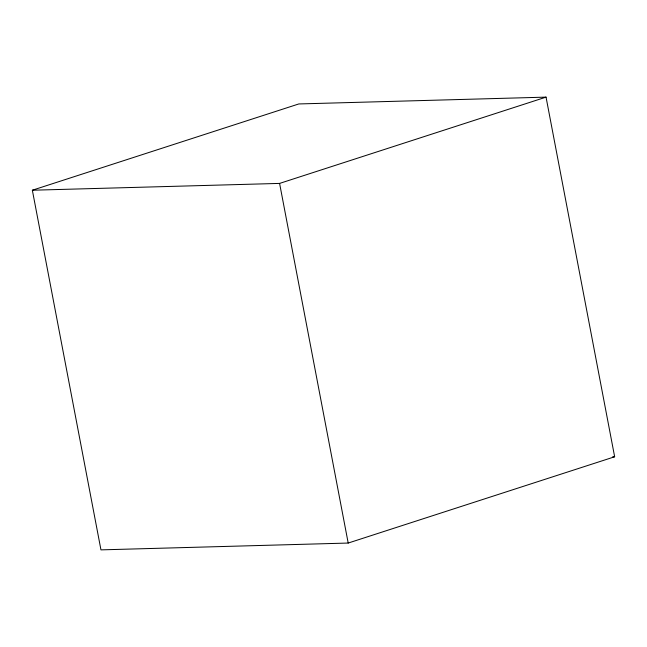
<?xml version="1.0" encoding="UTF-8"?>
<svg xmlns="http://www.w3.org/2000/svg" width="647" height="647" viewBox="0 0 647 647"><rect width="100%" height="100%" fill="white"/><g stroke="black" fill="none" stroke-linecap="round" stroke-linejoin="round"><path stroke-width="0.97" d="M32.35 190.226L298.801 103.949L546.044 97.131L614.65 456.774L348.199 543.051L100.956 549.869L32.35 190.226L279.593 183.408L546.044 97.131M612.628 456.831L614.65 456.774M279.593 183.408L348.199 543.051"/></g></svg>
